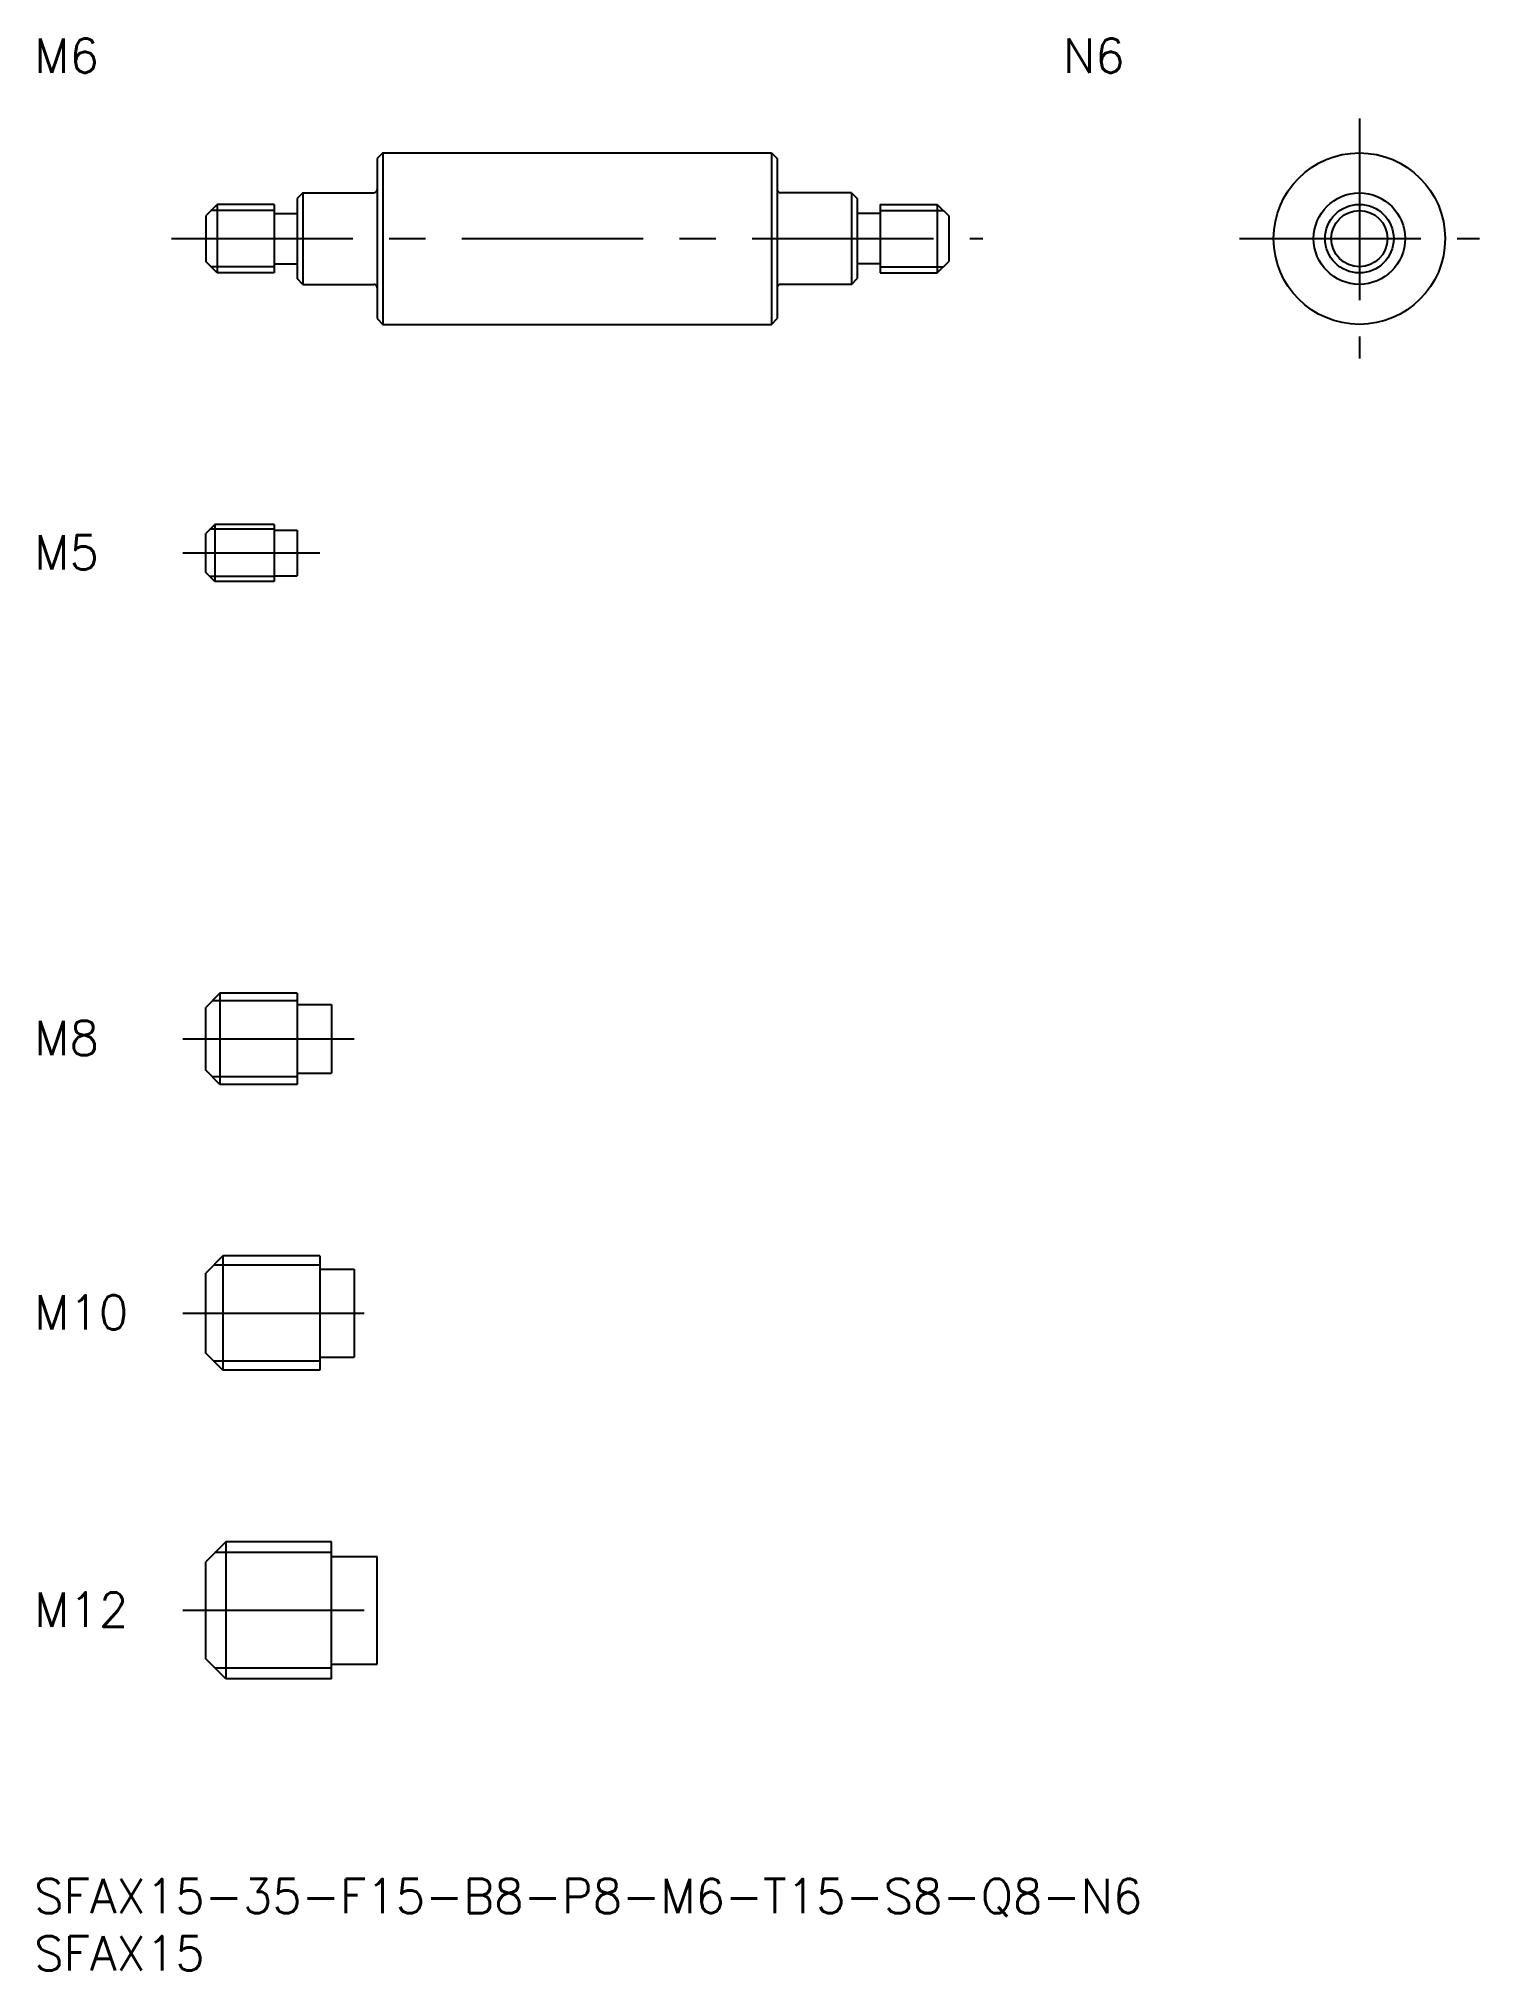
# Model space of a CAD drawing. Extents: x 0 to 126, y -8 to 161.
import ezdxf

# ---------------------------------------------------------------- set-up
doc = ezdxf.new("R2010")
doc.units = 0
doc.header["$LTSCALE"] = 0.5
doc.linetypes.add('CENTER', pattern=[50.8, 31.75, -6.35, 6.35, -6.35])
for name, color, linetype in [('MSM_CENTER', 1, 'CENTER'), ('MSM_CONTINUOUS', 7, 'CONTINUOUS'), ('MSM_NARROW', 5, 'CONTINUOUS'), ('MSM_PART_NUMBER', 7, 'CONTINUOUS')]:
    doc.layers.add(name, color=color, linetype=linetype)
doc.styles.get("Standard").update_dxf_attribs({"font": 'txt.shx', "height": 1, "bigfont": 'bigfont.shx'})

# ---------------------------------------------------------------- blocks, each defined once
blk = doc.blocks.new('*U14')
at = {"layer": 'MSM_PART_NUMBER'}
blk.add_text('SFAX15-35-F15-B8-P8-M6-T15-S8-Q8-N6', height=3, dxfattribs=at).set_placement((0, -3))
blk = doc.blocks.new('*U15')
at = {"layer": 'MSM_PART_NUMBER'}
blk.add_text('SFAX15', height=3, dxfattribs=at).set_placement((0, -8))
blk = doc.blocks.new('*U16')
at = {"layer": 'MSM_PART_NUMBER'}
blk.add_text('M12', height=3, dxfattribs=at).set_placement((0, 22.06))
blk = doc.blocks.new('*U17')
at = {"layer": 'MSM_PART_NUMBER'}
blk.add_text('M10', height=3, dxfattribs=at).set_placement((0, 48.06))
blk = doc.blocks.new('*U18')
at = {"layer": 'MSM_PART_NUMBER'}
blk.add_text('M8', height=3, dxfattribs=at).set_placement((0, 72.06))
blk = doc.blocks.new('*U19')
at = {"layer": 'MSM_PART_NUMBER'}
blk.add_text('M5', height=3, dxfattribs=at).set_placement((0, 114.56))
blk = doc.blocks.new('*U20')
at = {"layer": 'MSM_PART_NUMBER'}
blk.add_text('M6', height=3, dxfattribs=at).set_placement((0, 158))
blk = doc.blocks.new('*U21')
at = {"layer": 'MSM_PART_NUMBER'}
blk.add_text('N6', height=3, dxfattribs=at).set_placement((90, 158))

msp = doc.modelspace()

# ---------------------------------------------------------------- linework, layer by layer
at = {"layer": 'MSM_CENTER'}
for p, q in [((115.93, 154), (115.93, 133)), ((12, 143.5), (83, 143.5)), ((105.43, 143.5), (126.43, 143.5)), ((13, 116), (25, 116)), ((13, 73.5), (28, 73.5)), ((13, 49.5), (30, 49.5)), ((13, 23.5), (32, 23.5))]:
    msp.add_line(p, q, dxfattribs=at)
at = {"layer": 'MSM_CONTINUOUS'}
for p, q in [((30.5, 151), (30, 150.5)), ((30, 150.5), (30, 136.5)), ((30.5, 151), (64.5, 151)), ((30.5, 151), (30.5, 136)), ((64.5, 151), (64.5, 136)), ((64.5, 151), (65, 150.5)), ((65, 150.5), (65, 136.5)), ((23.5, 147.5), (23, 147)), ((23.5, 147.5), (29.7, 147.5)), ((23.5, 147.5), (23.5, 139.5)), ((71.5, 147.5), (65.3, 147.5)), ((71.5, 147.5), (71.5, 139.5)), ((71.5, 147.5), (72, 147)), ((16, 146.5), (15, 145.5)), ((15, 145.5), (15, 141.5)), ((21, 146.5), (16, 146.5)), ((16, 146.5), (16, 140.5)), ((21, 146.5), (21, 140.5)), ((21, 145.7), (23, 145.7)), ((23, 147), (23, 140)), ((72, 147), (72, 140)), ((74, 145.7), (72, 145.7)), ((74, 146.5), (79, 146.5)), ((74, 146.5), (74, 140.5)), ((79, 146.5), (80, 145.5)), ((79, 146.5), (79, 140.5)), ((80, 145.5), (80, 141.5)), ((16, 140.5), (15, 141.5)), ((21, 140.5), (16, 140.5)), ((21, 141.3), (23, 141.3)), ((74, 141.3), (72, 141.3)), ((74, 140.5), (79, 140.5)), ((79, 140.5), (80, 141.5)), ((23.5, 139.5), (23, 140)), ((23.5, 139.5), (29.7, 139.5)), ((71.5, 139.5), (65.3, 139.5)), ((71.5, 139.5), (72, 140)), ((30, 136.5), (30.5, 136)), ((30.5, 136), (64.5, 136)), ((64.5, 136), (65, 136.5)), ((15.8, 118.5), (15, 117.7)), ((21, 118.5), (15.8, 118.5)), ((15.8, 118.5), (15.8, 113.5)), ((21, 118.5), (21, 113.5)), ((15, 114.3), (15, 117.7)), ((21, 118), (23, 118)), ((23, 118), (23, 114)), ((15.8, 113.5), (15, 114.3)), ((21, 113.5), (15.8, 113.5)), ((21, 114), (23, 114)), ((16.25, 77.5), (15, 76.25)), ((15, 70.75), (15, 76.25)), ((23, 77.5), (16.25, 77.5)), ((16.25, 77.5), (16.25, 69.5)), ((23, 77.5), (23, 69.5)), ((23, 76.5), (26, 76.5)), ((26, 76.5), (26, 70.5)), ((16.25, 69.5), (15, 70.75)), ((23, 69.5), (16.25, 69.5)), ((23, 70.5), (26, 70.5)), ((16.5, 54.5), (15, 53)), ((25, 54.5), (16.5, 54.5)), ((16.5, 54.5), (16.5, 44.5)), ((25, 54.5), (25, 44.5)), ((15, 46), (15, 53)), ((25, 53.35), (28, 53.35)), ((28, 53.35), (28, 45.65)), ((16.5, 44.5), (15, 46)), ((25, 45.65), (28, 45.65)), ((25, 44.5), (16.5, 44.5)), ((16.75, 29.5), (15, 27.75)), ((26, 29.5), (16.75, 29.5)), ((16.75, 29.5), (16.75, 17.5)), ((26, 17.5), (26, 29.5)), ((15, 19.25), (15, 27.75)), ((26, 28.2), (30, 28.2)), ((30, 18.8), (30, 28.2)), ((16.75, 17.5), (15, 19.25)), ((26, 18.8), (30, 18.8)), ((26, 17.5), (16.75, 17.5))]:
    msp.add_line(p, q, dxfattribs=at)
for radius in [7.5, 4, 3]:
    msp.add_circle((115.93, 143.5), radius, dxfattribs=at)
for centre, start, end in [((29.7, 147.8), 270, 0), ((65.3, 147.8), 180, 270), ((29.7, 139.2), 0, 90), ((65.3, 139.2), 90, 180)]:
    msp.add_arc(centre, 0.3, start, end, dxfattribs=at)
at = {"layer": 'MSM_NARROW'}
for p, q in [((21, 145.96), (15.46, 145.96)), ((74, 145.96), (79.54, 145.96)), ((21, 141.04), (15.46, 141.04)), ((74, 141.04), (79.54, 141.04)), ((21, 118.07), (15.37, 118.07)), ((21, 113.93), (15.37, 113.93)), ((23, 76.82), (15.57, 76.82)), ((23, 70.18), (15.57, 70.18)), ((25, 53.69), (15.69, 53.69)), ((25, 45.31), (15.69, 45.31)), ((26, 28.55), (15.8, 28.55)), ((26, 18.45), (15.8, 18.45))]:
    msp.add_line(p, q, dxfattribs=at)
msp.add_circle((115.93, 143.5), 2.46, dxfattribs=at)

# ---------------------------------------------------------------- block references
at = {"layer": 'MSM_CONTINUOUS'}
for name in ['*U20', '*U21', '*U19', '*U18', '*U17', '*U16', '*U14', '*U15']:
    msp.add_blockref(name, (0, 0), dxfattribs=at)

doc.saveas('drawing.dxf')
